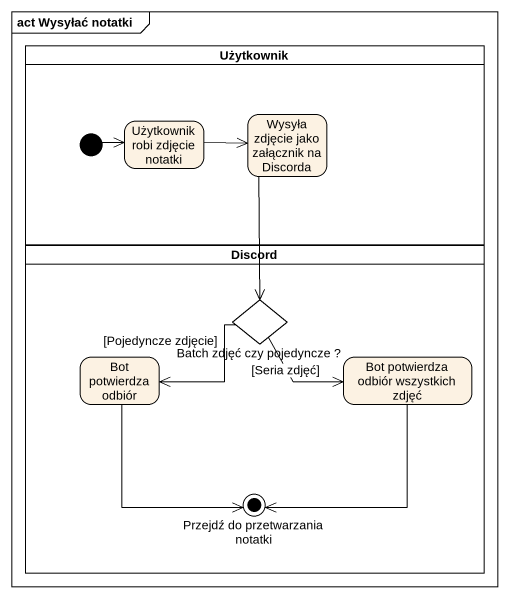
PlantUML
@startuml
mainframe act Wysyłać notatki
hide empty description
state Użytkownik <<partition>> {
  state "Użytkownik robi zdjęcie notatki" as Użytkownik_robi_zdjęcie
  state "Wysyła zdjęcie jako załącznik na Discorda" as Wysyła_zdjęcie_jako
  [*] -right-> Użytkownik_robi_zdjęcie
}
state Discord <<partition>> {
  state "Batch zdjęć czy pojedyncze ?" as Batch_zdjęć_czy_pojedyncze <<choice>>
  state "Bot potwierdza odbiór" as Bot_potwierdza_odbiór
  state "Bot potwierdza odbiór wszystkich zdjęć" as Bot_potwierdza_odbiór_2
  state "Przejdź do przetwarzania notatki" as Przejdź_do_przetwarzania <<end>>
}
Użytkownik_robi_zdjęcie -right-> Wysyła_zdjęcie_jako
Wysyła_zdjęcie_jako --> Batch_zdjęć_czy_pojedyncze
Batch_zdjęć_czy_pojedyncze -left-> Bot_potwierdza_odbiór : [Pojedyncze zdjęcie]
Batch_zdjęć_czy_pojedyncze -right-> Bot_potwierdza_odbiór_2 : [Seria zdjęć]
Bot_potwierdza_odbiór --> Przejdź_do_przetwarzania
Bot_potwierdza_odbiór_2 --> Przejdź_do_przetwarzania
@enduml
